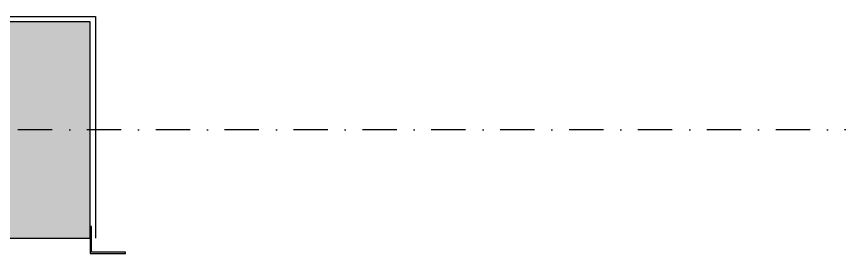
# Model space of a CAD drawing. Header units: inches. Extents: x -772 to 6765, y -813 to 4093.
# Drawn here: x 3412.8 to 3717.4, y -45.7 to 42 of the extents above; entities that cross this region are included whole.
import ezdxf

# ---------------------------------------------------------------- set-up
doc = ezdxf.new("R2010")
doc.units = ezdxf.units.IN
doc.header["$MEASUREMENT"] = 0
doc.linetypes.add('DASHDOT', pattern=[25.4, 12.7, -6.35, 0, -6.35])
for name, color, linetype in [('FHM_WAL_Siva', 30, 'Continuous'), ('H_FAC_Metal', 181, 'Continuous'), ('H_STR_Aks', 250, 'DASHDOT'), ('H_STR_Betonarme', 4, 'Continuous'), ('H_STR_BetonarmeTarama', 251, 'Continuous')]:
    doc.layers.add(name, color=color, linetype=linetype)

msp = doc.modelspace()

# ---------------------------------------------------------------- hatches: boundary and pattern name
at = {"layer": 'H_STR_BetonarmeTarama'}
h = msp.add_hatch(color=256, dxfattribs=at)
h.dxf.hatch_style = 1
h.paths.add_polyline_path([(3360, 40), (3360, -40), (3440, -40), (3440, 40)])

# ---------------------------------------------------------------- linework, layer by layer
at = {"layer": 'FHM_WAL_Siva'}
msp.add_lwpolyline([(3358, -40), (3358, 42), (3442, 42), (3442, -40)], dxfattribs=at)
at = {"layer": 'H_FAC_Metal'}
msp.add_lwpolyline([(3440.5, -35.75), (3440, -35.75), (3440, -45.75), (3453.125, -45.75), (3453.125, -45.25), (3440.5, -45.25)], close=True, dxfattribs=at)
at = {"layer": 'H_STR_Aks'}
msp.add_line((6664.509, 0), (-659.052, 0), dxfattribs=at)
at = {"layer": 'H_STR_Betonarme'}
msp.add_lwpolyline([(3360, 40), (3360, -40), (3440, -40), (3440, 40)], close=True, dxfattribs=at)

doc.saveas('drawing.dxf')
